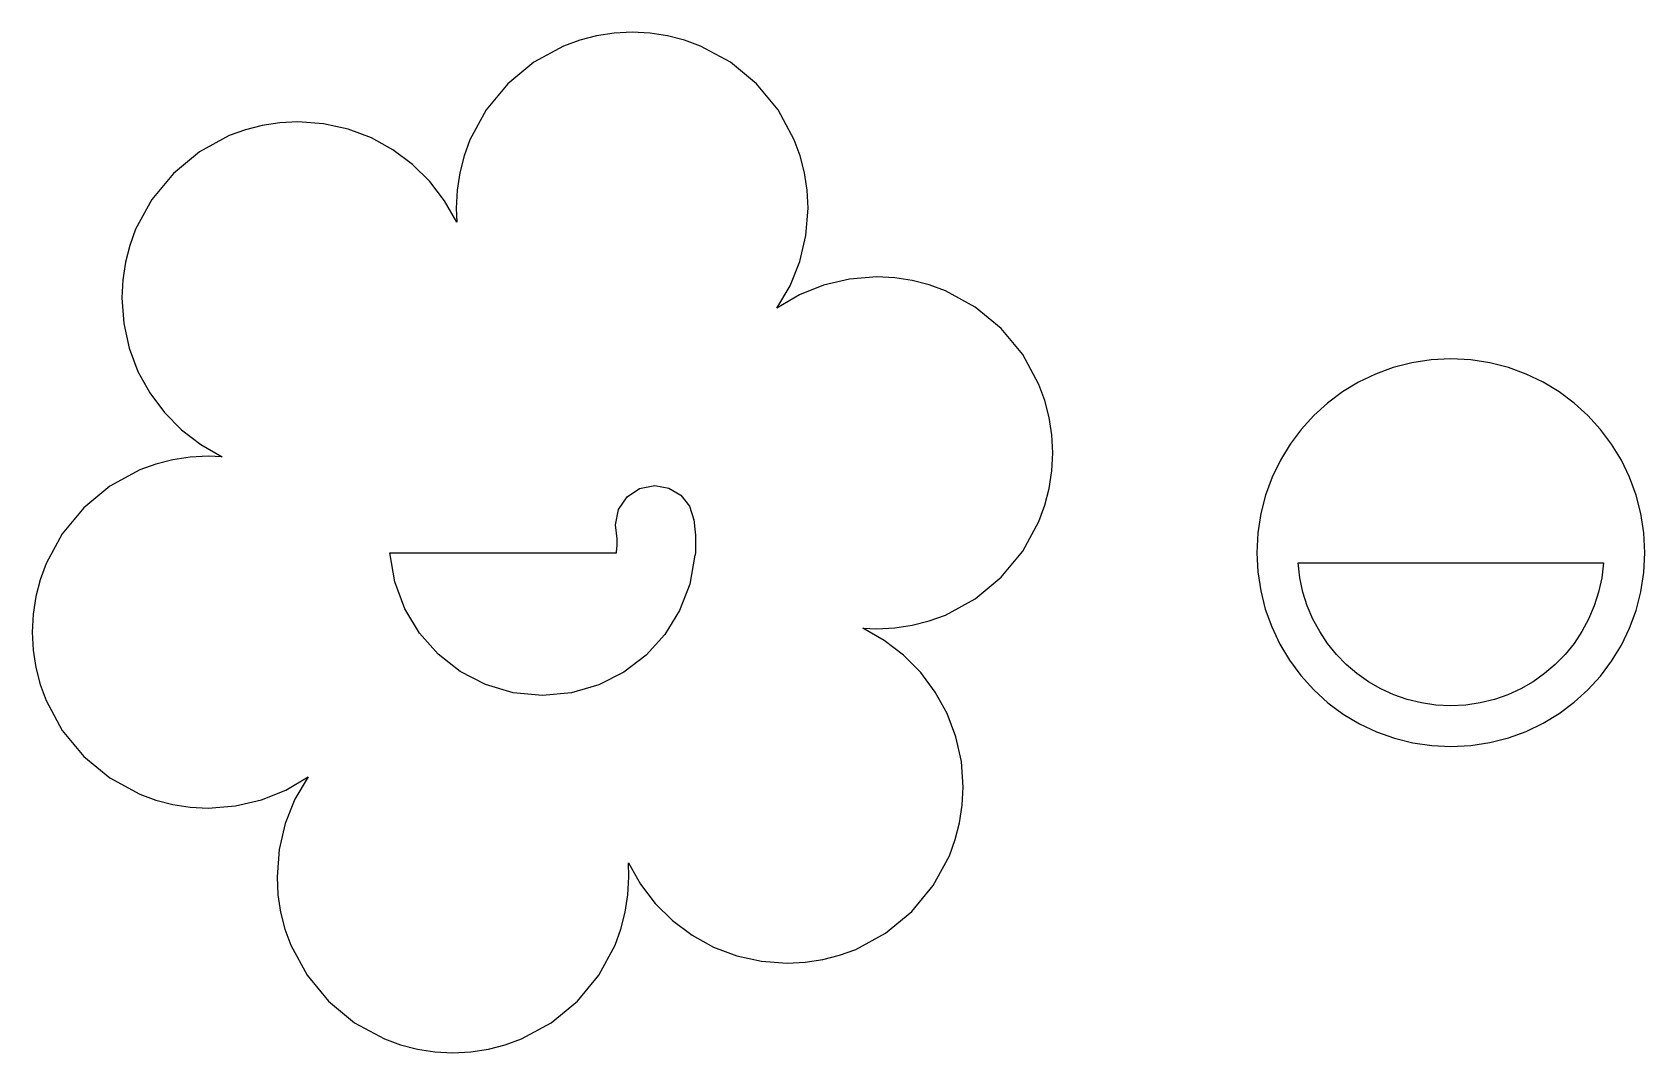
# Model space of a CAD drawing. Extents: x 0 to 7.9, y 0 to 5.
import ezdxf

# ---------------------------------------------------------------- set-up
doc = ezdxf.new("R2010")
doc.units = 0
doc.layers.add('Layer_1', color=7, linetype='CONTINUOUS')

msp = doc.modelspace()

# ---------------------------------------------------------------- linework, layer by layer
at = {"layer": 'Layer_1', "color": 7}
for points in [[(2.938915, 5.000019), (2.850778, 4.995568), (2.765187, 4.982505), (2.682574, 4.961261), (2.603374, 4.932272), (2.456943, 4.85279), (2.329362, 4.747524), (2.224097, 4.619943), (2.144615, 4.473512), (2.115626, 4.394312), (2.094383, 4.3117), (2.08132, 4.226109), (2.076869, 4.137973), (2.07957, 4.069347), (2.020433, 4.173965), (1.94778, 4.268864), (1.862911, 4.352739), (1.76713, 4.424287), (1.661739, 4.482206), (1.548039, 4.52519), (1.427333, 4.551936), (1.300923, 4.561141), (1.212787, 4.556691), (1.127197, 4.543627), (1.044585, 4.522384), (0.965384, 4.493395), (0.818954, 4.413912), (0.691372, 4.308647), (0.586107, 4.181065), (0.506624, 4.034635), (0.477635, 3.955435), (0.456392, 3.872822), (0.443329, 3.787232), (0.438878, 3.699096), (0.448081, 3.572686), (0.474821, 3.45198), (0.517797, 3.33828), (0.575706, 3.232889), (0.647245, 3.137108), (0.731111, 3.052239), (0.826003, 2.979586), (0.930617, 2.920449), (0.861991, 2.92315), (0.773855, 2.918699), (0.688266, 2.905636), (0.605657, 2.884393), (0.52646, 2.855404), (0.380038, 2.775922), (0.252467, 2.670657), (0.147211, 2.543076), (0.067738, 2.396645), (0.038752, 2.317445), (0.017512, 2.234832), (0.00445, 2.149241), (0, 2.061104), (0.00445, 1.972969), (0.017512, 1.88738), (0.038752, 1.804771), (0.067738, 1.725574), (0.147211, 1.579152), (0.252467, 1.451581), (0.380038, 1.346326), (0.52646, 1.266852), (0.605657, 1.237866), (0.688266, 1.216626), (0.773855, 1.203564), (0.861991, 1.199114), (0.995573, 1.2094), (1.122695, 1.239232), (1.241807, 1.287065), (1.35136, 1.35136), (1.287066, 1.241816), (1.239232, 1.122723), (1.2094, 0.995619), (1.199114, 0.862046), (1.203564, 0.77391), (1.216626, 0.688319), (1.237866, 0.605707), (1.266852, 0.526506), (1.346325, 0.380076), (1.451581, 0.252494), (1.579152, 0.147229), (1.725574, 0.067746), (1.804771, 0.038757), (1.88738, 0.017514), (1.972969, 0.004451), (2.061104, 0), (2.149241, 0.004451), (2.23483, 0.017514), (2.31744, 0.038757), (2.396637, 0.067746), (2.543059, 0.147229), (2.67063, 0.252494), (2.775885, 0.380076), (2.855358, 0.526506), (2.884343, 0.605707), (2.905583, 0.688319), (2.918645, 0.77391), (2.923095, 0.862046), (2.920449, 0.930672), (2.979586, 0.826058), (3.05224, 0.731166), (3.137108, 0.6473), (3.232889, 0.575761), (3.338281, 0.517852), (3.45198, 0.474877), (3.572686, 0.448136), (3.699096, 0.438933), (3.787231, 0.443383), (3.87282, 0.456445), (3.955429, 0.477685), (4.034626, 0.506671), (4.181047, 0.586144), (4.308619, 0.6914), (4.413875, 0.818971), (4.493348, 0.965393), (4.522334, 1.04459), (4.543574, 1.127199), (4.556636, 1.212788), (4.561086, 1.300923), (4.551884, 1.427333), (4.525143, 1.548039), (4.482168, 1.661739), (4.42426, 1.76713), (4.352721, 1.862912), (4.268855, 1.94778), (4.173963, 2.020434), (4.069347, 2.07957), (4.137973, 2.076924), (4.226109, 2.081374), (4.3117, 2.094436), (4.394312, 2.115676), (4.473512, 2.144661), (4.619942, 2.224134), (4.747524, 2.329389), (4.85279, 2.45696), (4.932273, 2.603382), (4.961262, 2.682579), (4.982505, 2.765189), (4.995568, 2.850778), (5.000019, 2.938915), (4.995568, 3.02705), (4.982505, 3.112639), (4.961262, 3.195248), (4.932273, 3.274445), (4.85279, 3.420867), (4.747524, 3.548438), (4.619942, 3.653694), (4.473512, 3.733167), (4.394312, 3.762153), (4.3117, 3.783393), (4.226109, 3.796455), (4.137973, 3.800905), (4.0044, 3.790619), (3.877297, 3.760789), (3.758203, 3.712956), (3.64866, 3.64866), (3.712956, 3.758203), (3.760789, 3.877297), (3.790619, 4.0044), (3.800905, 4.137973), (3.796455, 4.226109), (3.783393, 4.3117), (3.762153, 4.394312), (3.733167, 4.473512), (3.653694, 4.619943), (3.548438, 4.747524), (3.420867, 4.85279), (3.274445, 4.932272), (3.195249, 4.961261), (3.112639, 4.982505), (3.02705, 4.995568), (2.938915, 5.000019), (2.938915, 5.000019)], [(6.950019, 3.399985), (6.852888, 3.395082), (6.758563, 3.380689), (6.66752, 3.357281), (6.580239, 3.325338), (6.497195, 3.285337), (6.418867, 3.237754), (6.345732, 3.183068), (6.278268, 3.121756), (6.216952, 3.054295), (6.162261, 2.981163), (6.114674, 2.902838), (6.074668, 2.819796), (6.04272, 2.732517), (6.019307, 2.641476), (6.004908, 2.547151), (6, 2.45002), (6.004647, 2.356122), (6.01842, 2.263814), (6.04106, 2.173719), (6.072311, 2.086461), (6.111912, 2.002661), (6.159608, 1.922944), (6.215139, 1.847933), (6.278248, 1.778249), (6.347931, 1.71514), (6.422943, 1.659609), (6.50266, 1.611913), (6.586459, 1.572311), (6.673718, 1.541061), (6.763812, 1.51842), (6.85612, 1.504647), (6.950019, 1.5), (7.04715, 1.504909), (7.141474, 1.519308), (7.232515, 1.54272), (7.319795, 1.574668), (7.402837, 1.614675), (7.481162, 1.662262), (7.554294, 1.716952), (7.621754, 1.778268), (7.683067, 1.845733), (7.737753, 1.918868), (7.785335, 1.997196), (7.825337, 2.08024), (7.85728, 2.167522), (7.880687, 2.258564), (7.895081, 2.352889), (7.899983, 2.45002), (7.895075, 2.547147), (7.880677, 2.641468), (7.857267, 2.732506), (7.825321, 2.819783), (7.785317, 2.902822), (7.737734, 2.981146), (7.683047, 3.054276), (7.621735, 3.121736), (7.554275, 3.183048), (7.481144, 3.237735), (7.402821, 3.285319), (7.319782, 3.325323), (7.232504, 3.357268), (7.141467, 3.380679), (7.047146, 3.395077), (6.950019, 3.399985), (6.950019, 3.399985)], [(3.049819, 2.779834), (3.119057, 2.766821), (3.17723, 2.731114), (3.219392, 2.677709), (3.240595, 2.611603), (3.241808, 2.61243), (3.246824, 2.565852), (3.249359, 2.53559), (3.249966, 2.509739), (3.249966, 2.487084), (3.248753, 2.452412), (3.247485, 2.437309), (3.246824, 2.437309), (3.221356, 2.296299), (3.171176, 2.166141), (3.098941, 2.049281), (3.00731, 1.948164), (2.89894, 1.865237), (2.77649, 1.802946), (2.642618, 1.763736), (2.499982, 1.750054), (2.355682, 1.764112), (2.220462, 1.80426), (2.097047, 1.867943), (1.988164, 1.952609), (1.89654, 2.055705), (1.8249, 2.174678), (1.775971, 2.306975), (1.752479, 2.450042), (2.862075, 2.450042), (2.862572, 2.453074), (2.865714, 2.486477), (2.865107, 2.518558), (2.861745, 2.546229), (2.857225, 2.587295), (2.872447, 2.661991), (2.913867, 2.723219), (2.975114, 2.76462), (3.049819, 2.779834), (3.049819, 2.779834)], [(6.201744, 2.400025), (7.697521, 2.400025), (7.689126, 2.327304), (7.67403, 2.256958), (7.652575, 2.189303), (7.625101, 2.124661), (7.591949, 2.06335), (7.553461, 2.005688), (7.509976, 1.951996), (7.461837, 1.902592), (7.409382, 1.857796), (7.352954, 1.817926), (7.292892, 1.783302), (7.229539, 1.754242), (7.163234, 1.731067), (7.094319, 1.714095), (7.023133, 1.703645), (6.950019, 1.700036), (6.876847, 1.703575), (6.805601, 1.713966), (6.736624, 1.730891), (6.670255, 1.754029), (6.606838, 1.783062), (6.546714, 1.817669), (6.490224, 1.857531), (6.437711, 1.902329), (6.389515, 1.951742), (6.345979, 2.005451), (6.307444, 2.063136), (6.274252, 2.124479), (6.246744, 2.189158), (6.225262, 2.256856), (6.210149, 2.327251), (6.201744, 2.400025), (6.201744, 2.400025)]]:
    msp.add_lwpolyline(points, dxfattribs=at)

doc.saveas('drawing.dxf')
